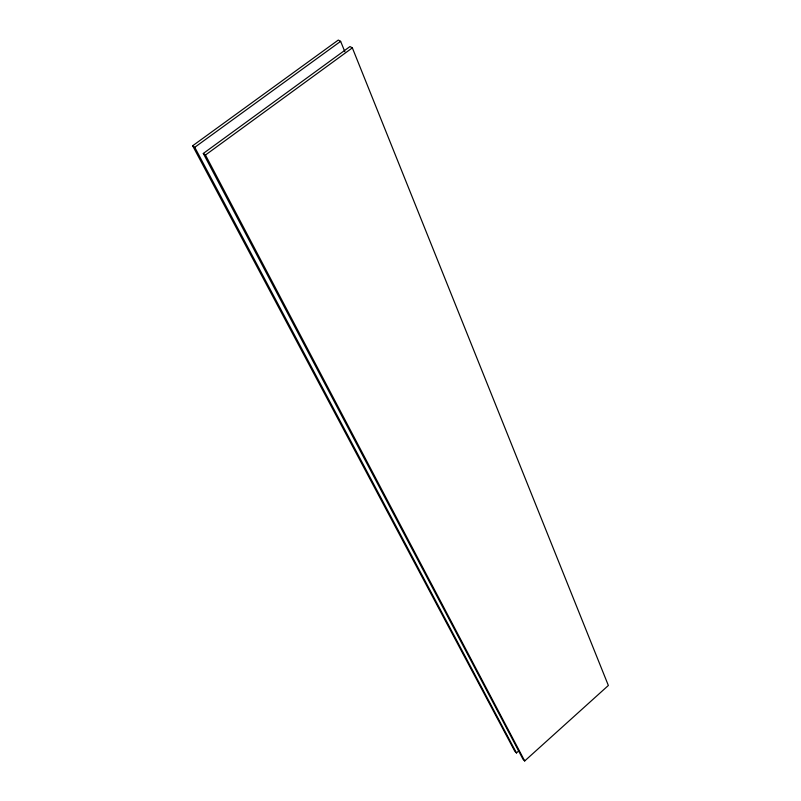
<?xml version="1.0" encoding="UTF-8"?>
<svg xmlns="http://www.w3.org/2000/svg" width="801" height="801" viewBox="0 0 801 801"><rect width="100%" height="100%" fill="white"/><g stroke="black" fill="none" stroke-linecap="round" stroke-linejoin="round"><path stroke-width="1.2" d="M524.705 760.95L608.36 685.476L352.35 47.87L349.987 46.558L203.304 153.462L523.053 759.338L524.705 760.95L205.467 155.014L203.304 153.462M344.871 51.765L340.625 41.342L338.312 40.05L192.641 145.782L514.843 751.338L516.475 752.94L518.327 751.268M205.467 155.014L352.35 47.87M192.641 145.782L194.763 147.304L340.625 41.342M194.763 147.304L516.475 752.94"/></g></svg>
